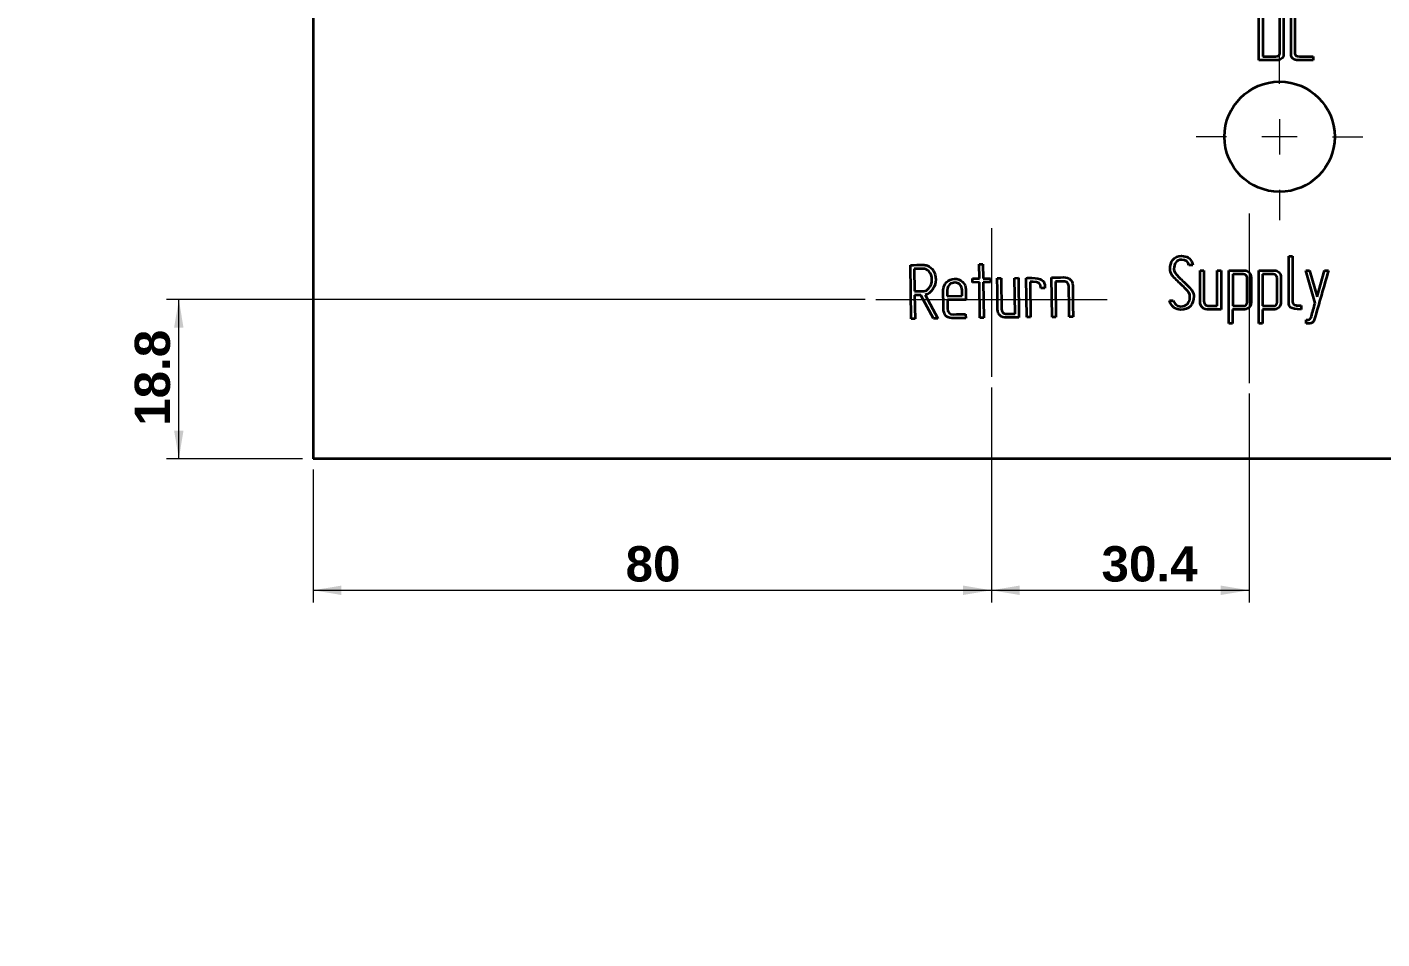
# Model space of a CAD drawing. Header units: millimetres. Extents: x 0 to 693, y -57 to 487.
# Drawn here: x 154.1 to 313.9, y 51 to 158.6 of the extents above; entities that cross this region are included whole.
import ezdxf
from ezdxf import colors
from ezdxf.entities.mleader import LeaderData, LeaderLine
from ezdxf.enums import TextEntityAlignment as Align
from ezdxf.lldxf.tags import DXFTag
from ezdxf.math import Vec2, Vec3

# ---------------------------------------------------------------- set-up
doc = ezdxf.new("R2010")
doc.units = ezdxf.units.MM
doc.header["$LTSCALE"] = 1.666667
for name, color, linetype in [('D107-50341B', 7, 'Continuous'), ('Default', 7, 'Continuous'), ('DV1_Default', 7, 'Continuous'), ('LOGO', 7, 'Continuous'), ('Template', 7, 'Continuous')]:
    doc.layers.add(name, color=color, linetype=linetype)
doc.styles.add('SEACAD_Arial', font='')
doc.styles.add('SEACAD_ArialB', font='arialbd.ttf')
doc.styles.get('SEACAD_Arial').set_extended_font_data('Arial')
tags = doc.linetypes.add('CENTER2', pattern=[28.575, 19.05, -3.175, 3.175, -3.175]).pattern_tags.tags
tags[10:11] = [DXFTag(74, 4), DXFTag(75, 0), DXFTag(340, '0'), DXFTag(46, 0.0), DXFTag(50, 0.0), DXFTag(44, 0.0), DXFTag(45, 0.0)]
tags[8:9] = [DXFTag(74, 4), DXFTag(75, 0), DXFTag(340, '0'), DXFTag(46, 0.0), DXFTag(50, 0.0), DXFTag(44, 0.0), DXFTag(45, 0.0)]
tags[6:7] = [DXFTag(74, 4), DXFTag(75, 0), DXFTag(340, '0'), DXFTag(46, 0.0), DXFTag(50, 0.0), DXFTag(44, 0.0), DXFTag(45, 0.0)]
tags[4:5] = [DXFTag(74, 4), DXFTag(75, 0), DXFTag(340, '0'), DXFTag(46, 0.0), DXFTag(50, 0.0), DXFTag(44, 0.0), DXFTag(45, 0.0)]
tags = doc.linetypes.add('PHANTOM2', pattern=[31.75, 15.875, -3.175, 3.175, -3.175, 3.175, -3.175]).pattern_tags.tags
tags[14:15] = [DXFTag(74, 4), DXFTag(75, 0), DXFTag(340, '0'), DXFTag(46, 0.0), DXFTag(50, 0.0), DXFTag(44, 0.0), DXFTag(45, 0.0)]
tags[12:13] = [DXFTag(74, 4), DXFTag(75, 0), DXFTag(340, '0'), DXFTag(46, 0.0), DXFTag(50, 0.0), DXFTag(44, 0.0), DXFTag(45, 0.0)]
tags[10:11] = [DXFTag(74, 4), DXFTag(75, 0), DXFTag(340, '0'), DXFTag(46, 0.0), DXFTag(50, 0.0), DXFTag(44, 0.0), DXFTag(45, 0.0)]
tags[8:9] = [DXFTag(74, 4), DXFTag(75, 0), DXFTag(340, '0'), DXFTag(46, 0.0), DXFTag(50, 0.0), DXFTag(44, 0.0), DXFTag(45, 0.0)]
tags[6:7] = [DXFTag(74, 4), DXFTag(75, 0), DXFTag(340, '0'), DXFTag(46, 0.0), DXFTag(50, 0.0), DXFTag(44, 0.0), DXFTag(45, 0.0)]
tags[4:5] = [DXFTag(74, 4), DXFTag(75, 0), DXFTag(340, '0'), DXFTag(46, 0.0), DXFTag(50, 0.0), DXFTag(44, 0.0), DXFTag(45, 0.0)]
doc.dimstyles.new('STD', dxfattribs={"dimtxt": 4.166667, "dimasz": 3.333333, "dimexe": 1.458333, "dimexo": 1.25, "dimgap": 1.041667, "dimtad": 1, "dimdec": 3, "dimdsep": 46, "dimtxsty": 'SEACAD_Arial', "dimblk1": '_SE_FILLED', "dimblk2": '_SE_FILLED', "dimsah": 1, "dimcen": 2.083333, "dimadec": 1, "dimazin": 0, "dimtfac": 0.5, "dimtdec": 4, "dimtmove": 0, "dimatfit": 3, "dimfxl": 1, "dimarcsym": 0})

# ---------------------------------------------------------------- blocks, each defined once
blk = doc.blocks.new('SEANNOT_GROUP4')
at = {"layer": 'Default', "color": 7, "linetype": 'CENTER2', "lineweight": 15}
for p, q in [((301.81, 147.77), (301.81, 143.6)), ((303.89, 145.69), (299.72, 145.69))]:
    blk.add_line(p, q, dxfattribs=at)
blk = doc.blocks.new('SEANNOT_GROUP26')
at = {"layer": 'Default', "color": 7, "linetype": 'CENTER2', "lineweight": 15}
for p, q in [((301.81, 151.94), (301.81, 155.52)), ((301.81, 147.77), (301.81, 143.6)), ((295.56, 145.69), (291.97, 145.69)), ((303.89, 145.69), (299.72, 145.69)), ((308.06, 145.69), (311.64, 145.69)), ((301.81, 139.44), (301.81, 135.85))]:
    blk.add_line(p, q, dxfattribs=at)
blk = doc.blocks.new('SE')
at = {"layer": 'D107-50341B', "color": 7, "linetype": 'Continuous', "lineweight": 35}
for p, q in [((187.81, 175.69), (187.81, 107.69)), ((299.36, 154.71), (299.36, 161.06)), ((299.82, 160.62), (299.82, 155.16)), ((305.77, 155.16), (305.77, 154.71)), ((302.89, 131.6), (303.34, 131.6)), ((258.36, 124.21), (258.27, 130.55)), ((258.72, 130.11), (258.76, 127.46)), ((266.39, 128.96), (266.37, 130.66)), ((266.37, 130.66), (266.82, 130.66)), ((266.82, 130.66), (266.84, 128.97)), ((291.57, 130.55), (291.12, 130.55)), ((291.5, 130.83), (291.57, 130.55)), ((292.43, 129.92), (292.88, 129.92)), ((294.46, 129.92), (294.91, 129.92)), ((294.46, 125.74), (294.46, 129.92)), ((294.91, 129.92), (294.91, 125.29)), ((295.82, 123.64), (295.82, 129.92)), ((296.28, 129.47), (296.28, 125.72)), ((299.35, 123.64), (299.35, 129.92)), ((299.8, 129.47), (299.8, 125.72)), ((305.99, 126.04), (304.89, 129.92)), ((304.89, 129.92), (305.34, 129.91)), ((305.34, 129.91), (306.24, 126.79)), ((306.24, 126.79), (307.11, 129.92)), ((307.11, 129.92), (307.58, 129.92)), ((265.58, 128.95), (266.39, 128.96)), ((265.58, 128.5), (265.58, 128.95)), ((266.4, 128.51), (265.58, 128.5)), ((266.46, 124.31), (266.4, 128.51)), ((266.84, 128.97), (267.69, 128.98)), ((267.69, 128.53), (266.85, 128.52)), ((266.85, 128.52), (266.9, 124.31)), ((267.69, 128.98), (267.69, 128.53)), ((268.5, 128.99), (268.95, 129)), ((270.54, 129.02), (271, 129.03)), ((270.6, 124.81), (270.54, 129.02)), ((271, 129.03), (271.06, 124.37)), ((271.98, 124.4), (271.91, 129.02)), ((272.37, 128.57), (272.43, 124.4)), ((274.1, 128.23), (274.11, 127.83)), ((274.97, 124.41), (274.91, 129.08)), ((275.36, 128.6), (275.42, 124.41)), ((297.99, 126.2), (297.99, 129.06)), ((301.52, 126.2), (301.52, 129.06)), ((259.47, 127.01), (258.76, 127.01)), ((258.76, 127.01), (258.8, 124.22)), ((260.99, 124.25), (259.47, 127.01)), ((259.98, 127.05), (261.49, 124.26)), ((262.61, 126.89), (264.36, 126.91)), ((264.82, 126.46), (262.62, 126.43)), ((264.36, 126.91), (264.35, 127.58)), ((274.11, 127.83), (273.66, 127.82)), ((288.95, 126.01), (288.84, 126.37)), ((288.84, 126.37), (289.26, 126.37)), ((264.77, 124.75), (264.78, 124.3)), ((296.27, 125.29), (296.27, 123.64)), ((299.8, 125.29), (299.8, 123.64)), ((304.34, 125.76), (304.34, 125.31)), ((258.8, 124.22), (258.36, 124.21)), ((261.49, 124.26), (260.99, 124.25)), ((266.9, 124.31), (266.46, 124.31)), ((272.43, 124.4), (271.98, 124.4)), ((275.42, 124.41), (274.97, 124.41)), ((277.45, 124.44), (277, 124.43)), ((296.27, 123.64), (295.82, 123.64)), ((299.8, 123.64), (299.35, 123.64)), ((304.95, 123.67), (304.95, 124.09)), ((328.51, 107.69), (187.81, 107.69))]:
    blk.add_line(p, q, dxfattribs=at)
blk.add_circle((301.81, 145.69), 6.5, dxfattribs=at)
for points, knots in [([(301.82, 155.52), (301.82, 157.05), (301.82, 158.58), (301.82, 160.12), (301.82, 160.44), (301.64, 160.61), (301.28, 160.62), (300.79, 160.62), (300.31, 160.62), (299.82, 160.62)], [0, 0, 0, 0, 0.665496, 0.665496, 0.665496, 0.787408, 0.787408, 0.787408, 1, 1, 1, 1]), ([(301.7, 161.02), (302.08, 160.92), (302.27, 160.66), (302.27, 160.25), (302.27, 158.61), (302.27, 156.97), (302.27, 155.33)], [0, 0, 0, 0, 0.176122, 0.176122, 0.176122, 1, 1, 1, 1]), ([(305.77, 154.71), (305.17, 154.71), (304.56, 154.71), (303.95, 154.71), (303.72, 154.71), (303.54, 154.77), (303.4, 154.89), (303.25, 155.01), (303.17, 155.19), (303.17, 155.41), (303.17, 157.03), (303.17, 158.64), (303.17, 160.25), (303.17, 160.5), (303.26, 160.7), (303.42, 160.84), (303.5, 160.91), (303.59, 160.95), (303.67, 160.98), (303.8, 161.04), (303.97, 161.06), (304.16, 161.06), (304.7, 161.06), (305.24, 161.06), (305.77, 161.06)], [0, 0, 0, 0, 0.167423, 0.167423, 0.167423, 0.221484, 0.221484, 0.221484, 0.275649, 0.275649, 0.275649, 0.719028, 0.719028, 0.719028, 0.779718, 0.779718, 0.779718, 0.806072, 0.806072, 0.806072, 0.852376, 0.852376, 0.852376, 1, 1, 1, 1]), ([(305.77, 160.62), (305.24, 160.62), (304.7, 160.62), (304.16, 160.62), (303.81, 160.62), (303.62, 160.44), (303.62, 160.12), (303.62, 158.58), (303.62, 157.05), (303.62, 155.52), (303.62, 155.28), (303.8, 155.16), (304.14, 155.16), (304.69, 155.16), (305.23, 155.16), (305.77, 155.16)], [0, 0, 0, 0, 0.171301, 0.171301, 0.171301, 0.260869, 0.260869, 0.260869, 0.749802, 0.749802, 0.749802, 0.826575, 0.826575, 0.826575, 1, 1, 1, 1]), ([(302.27, 155.33), (302.27, 155.14), (302.19, 154.99), (302.01, 154.87), (301.86, 154.76), (301.69, 154.71), (301.5, 154.71), (300.79, 154.71), (300.08, 154.71), (299.36, 154.71)], [0, 0, 0, 0, 0.169778, 0.169778, 0.169778, 0.339294, 0.339294, 0.339294, 1, 1, 1, 1]), ([(299.82, 155.16), (300.31, 155.16), (300.81, 155.16), (301.31, 155.16), (301.65, 155.16), (301.82, 155.28), (301.82, 155.52)], [0, 0, 0, 0, 0.675488, 0.675488, 0.675488, 1, 1, 1, 1]), ([(299.82, 155.16), (300.31, 155.16), (300.81, 155.16), (301.31, 155.16), (301.65, 155.16), (301.82, 155.28), (301.82, 155.52)], [0, 0, 0, 0, 0.675488, 0.675488, 0.675488, 1, 1, 1, 1]), ([(289.26, 126.37), (289.39, 126.13), (289.49, 125.98), (289.55, 125.91), (289.7, 125.75), (289.9, 125.67), (290.48, 125.67), (290.74, 125.78), (291.15, 126.2), (291.24, 126.46), (291.24, 127.11), (291.04, 127.46), (290.64, 127.84), (290.26, 128.19), (289.89, 128.55), (289.51, 128.91), (289.1, 129.29), (288.89, 129.66), (288.89, 130.5), (289, 130.86), (289.22, 131.15), (289.45, 131.46), (289.8, 131.62), (290.87, 131.62), (291.29, 131.36), (291.5, 130.83)], [0, 0, 0, 0, 0.049094, 0.049094, 0.049094, 0.119784, 0.119784, 0.206479, 0.206479, 0.293174, 0.293174, 0.381183, 0.381183, 0.381183, 0.522062, 0.522062, 0.522062, 0.624272, 0.624272, 0.749047, 0.749047, 0.749047, 0.852381, 0.852381, 1, 1, 1, 1]), ([(291.12, 130.55), (291.05, 130.96), (290.77, 131.17), (289.96, 131.17), (289.73, 131.07), (289.56, 130.85), (289.41, 130.65), (289.34, 130.39), (289.34, 129.81), (289.54, 129.48), (289.94, 129.1), (290.32, 128.73), (290.7, 128.37), (291.08, 128.01), (291.49, 127.62), (291.69, 127.24), (291.69, 126.86)], [0, 0, 0, 0, 0.181678, 0.181678, 0.287225, 0.287225, 0.287225, 0.441976, 0.441976, 0.577383, 0.577383, 0.577383, 0.80588, 0.80588, 0.80588, 1, 1, 1, 1]), ([(304.34, 125.31), (303.71, 125.31), (303.29, 125.39), (303.1, 125.55), (302.97, 125.66), (302.89, 125.87), (302.89, 126.19), (302.89, 127.99), (302.89, 129.8), (302.89, 131.6)], [0, 0, 0, 0, 0.17388, 0.17388, 0.17388, 0.267636, 0.267636, 0.267636, 1, 1, 1, 1]), ([(303.34, 131.6), (303.34, 129.8), (303.34, 127.99), (303.34, 126.19), (303.34, 126), (303.47, 125.86), (303.72, 125.8), (303.82, 125.77), (304.03, 125.76), (304.34, 125.76)], [0, 0, 0, 0, 0.81563, 0.81563, 0.81563, 0.905602, 0.905602, 0.905602, 1, 1, 1, 1]), ([(258.27, 130.55), (258.76, 130.55), (259.26, 130.56), (259.75, 130.57), (259.91, 130.57), (260.08, 130.54), (260.24, 130.48), (260.91, 130.21), (261.24, 129.66), (261.26, 128.43), (261.15, 128.05), (260.92, 127.71), (260.67, 127.33), (260.36, 127.11), (259.98, 127.05)], [0, 0, 0, 0, 0.230813, 0.230813, 0.230813, 0.308481, 0.308481, 0.308481, 0.64551, 0.64551, 0.815033, 0.815033, 0.815033, 1, 1, 1, 1]), ([(260.8, 128.83), (260.79, 129.24), (260.67, 129.56), (260.42, 129.81), (260.22, 130.02), (259.99, 130.12), (259.72, 130.12), (259.39, 130.12), (259.06, 130.11), (258.72, 130.11)], [0, 0, 0, 0, 0.375326, 0.375326, 0.375326, 0.65035, 0.65035, 0.65035, 1, 1, 1, 1]), ([(260.8, 128.83), (260.79, 129.24), (260.67, 129.56), (260.42, 129.81), (260.22, 130.02), (259.99, 130.12), (259.72, 130.12), (259.39, 130.12), (259.06, 130.11), (258.72, 130.11)], [0, 0, 0, 0, 0.375326, 0.375326, 0.375326, 0.65035, 0.65035, 0.65035, 1, 1, 1, 1]), ([(294.91, 125.29), (294.44, 125.29), (293.98, 125.29), (293.51, 125.29), (292.79, 125.29), (292.43, 125.61), (292.43, 126.27), (292.43, 127.49), (292.43, 128.7), (292.43, 129.92)], [0, 0, 0, 0, 0.208957, 0.208957, 0.208957, 0.456566, 0.456566, 0.456566, 1, 1, 1, 1]), ([(292.88, 129.92), (292.88, 128.79), (292.88, 127.66), (292.88, 126.53), (292.88, 126.2), (292.93, 125.99), (293.03, 125.89), (293.14, 125.79), (293.29, 125.74), (293.48, 125.74), (293.81, 125.74), (294.14, 125.74), (294.46, 125.74)], [0, 0, 0, 0, 0.613859, 0.613859, 0.613859, 0.734771, 0.734771, 0.734771, 0.822811, 0.822811, 0.822811, 1, 1, 1, 1]), ([(295.82, 129.92), (296.45, 129.92), (297.07, 129.92), (297.7, 129.92), (297.88, 129.92), (298.05, 129.85), (298.19, 129.7), (298.36, 129.54), (298.44, 129.33), (298.44, 129.06), (298.44, 128.09), (298.44, 127.11), (298.44, 126.14)], [0, 0, 0, 0, 0.309005, 0.309005, 0.309005, 0.401209, 0.401209, 0.401209, 0.517092, 0.517092, 0.517092, 1, 1, 1, 1]), ([(297.99, 129.06), (297.94, 129.34), (297.79, 129.47), (297.53, 129.47), (297.11, 129.47), (296.7, 129.47), (296.28, 129.47)], [0, 0, 0, 0, 0.351926, 0.351926, 0.351926, 1, 1, 1, 1]), ([(297.99, 129.06), (297.94, 129.34), (297.79, 129.47), (297.53, 129.47), (297.11, 129.47), (296.7, 129.47), (296.28, 129.47)], [0, 0, 0, 0, 0.351926, 0.351926, 0.351926, 1, 1, 1, 1]), ([(299.35, 129.92), (299.97, 129.92), (300.6, 129.92), (301.22, 129.92), (301.41, 129.92), (301.57, 129.85), (301.72, 129.7), (301.88, 129.54), (301.96, 129.33), (301.96, 129.06), (301.96, 128.09), (301.96, 127.11), (301.96, 126.14)], [0, 0, 0, 0, 0.309005, 0.309005, 0.309005, 0.401209, 0.401209, 0.401209, 0.517092, 0.517092, 0.517092, 1, 1, 1, 1]), ([(301.52, 129.06), (301.47, 129.34), (301.32, 129.47), (301.06, 129.47), (300.64, 129.47), (300.22, 129.47), (299.8, 129.47)], [0, 0, 0, 0, 0.35236, 0.35236, 0.35236, 1, 1, 1, 1]), ([(301.52, 129.06), (301.47, 129.34), (301.32, 129.47), (301.06, 129.47), (300.64, 129.47), (300.22, 129.47), (299.8, 129.47)], [0, 0, 0, 0, 0.35236, 0.35236, 0.35236, 1, 1, 1, 1]), ([(307.58, 129.92), (307.02, 127.98), (306.46, 126.03), (305.9, 124.09), (305.81, 123.81), (305.64, 123.67), (305.36, 123.67), (305.22, 123.67), (305.09, 123.67), (304.95, 123.67)], [0, 0, 0, 0, 0.841607, 0.841607, 0.841607, 0.943846, 0.943846, 0.943846, 1, 1, 1, 1]), ([(258.76, 127.46), (259.12, 127.46), (259.48, 127.47), (259.84, 127.47), (260.04, 127.47), (260.24, 127.58), (260.44, 127.81), (260.68, 128.08), (260.81, 128.42), (260.8, 128.83)], [0, 0, 0, 0, 0.373259, 0.373259, 0.373259, 0.616588, 0.616588, 0.616588, 1, 1, 1, 1]), ([(258.76, 127.46), (259.12, 127.46), (259.48, 127.47), (259.84, 127.47), (260.04, 127.47), (260.24, 127.58), (260.44, 127.81), (260.68, 128.08), (260.81, 128.42), (260.8, 128.83)], [0, 0, 0, 0, 0.373259, 0.373259, 0.373259, 0.616588, 0.616588, 0.616588, 1, 1, 1, 1]), ([(264.78, 124.3), (264.24, 124.29), (263.7, 124.29), (263.16, 124.28), (262.78, 124.27), (262.5, 124.42), (262.33, 124.71), (262.23, 124.9), (262.17, 125.12), (262.16, 125.37), (262.15, 126.11), (262.14, 126.84), (262.13, 127.58), (262.13, 127.96), (262.26, 128.27), (262.51, 128.53), (262.77, 128.78), (263.09, 128.91), (263.47, 128.92), (263.84, 128.93), (264.15, 128.81), (264.41, 128.57), (264.66, 128.33), (264.8, 128.03), (264.8, 127.67), (264.81, 127.27), (264.81, 126.87), (264.82, 126.46)], [0, 0, 0, 0, 0.148663, 0.148663, 0.148663, 0.239716, 0.239716, 0.239716, 0.302799, 0.302799, 0.302799, 0.506567, 0.506567, 0.506567, 0.603301, 0.603301, 0.603301, 0.701076, 0.701076, 0.701076, 0.795903, 0.795903, 0.795903, 0.889328, 0.889328, 0.889328, 1, 1, 1, 1]), ([(264.35, 127.58), (264.35, 127.84), (264.27, 128.05), (264.12, 128.22), (263.96, 128.39), (263.75, 128.48), (263.27, 128.47), (263.08, 128.4), (262.92, 128.28), (262.71, 128.11), (262.6, 127.87), (262.6, 127.56), (262.61, 127.33), (262.61, 127.11), (262.61, 126.89)], [0, 0, 0, 0, 0.200146, 0.200146, 0.200146, 0.402784, 0.402784, 0.574835, 0.574835, 0.574835, 0.808131, 0.808131, 0.808131, 1, 1, 1, 1]), ([(271.06, 124.37), (270.59, 124.36), (270.12, 124.36), (269.65, 124.35), (268.92, 124.34), (268.56, 124.66), (268.55, 125.32), (268.54, 126.54), (268.52, 127.77), (268.5, 128.99)], [0, 0, 0, 0, 0.208957, 0.208957, 0.208957, 0.456566, 0.456566, 0.456566, 1, 1, 1, 1]), ([(268.95, 129), (268.97, 127.86), (268.99, 126.72), (269, 125.58), (269.01, 125.25), (269.06, 125.04), (269.16, 124.95), (269.27, 124.85), (269.42, 124.79), (269.62, 124.8), (269.94, 124.8), (270.27, 124.81), (270.6, 124.81)], [0, 0, 0, 0, 0.614002, 0.614002, 0.614002, 0.734709, 0.734709, 0.734709, 0.822769, 0.822769, 0.822769, 1, 1, 1, 1]), ([(271.91, 129.02), (272.14, 129.02), (272.37, 129.03), (272.6, 129.03), (273.13, 129.04), (273.52, 128.95), (273.77, 128.78), (273.94, 128.66), (274.05, 128.48), (274.1, 128.23)], [0, 0, 0, 0, 0.266535, 0.266535, 0.266535, 0.742068, 0.742068, 0.742068, 1, 1, 1, 1]), ([(273.66, 127.82), (273.66, 128.34), (273.35, 128.59), (272.75, 128.58), (272.63, 128.58), (272.5, 128.58), (272.37, 128.57)], [0, 0, 0, 0, 0.779879, 0.779879, 0.779879, 1, 1, 1, 1]), ([(274.91, 129.08), (275.37, 129.09), (275.84, 129.09), (276.31, 129.1), (277.03, 129.11), (277.39, 128.78), (277.4, 128.12), (277.41, 126.89), (277.43, 125.67), (277.45, 124.44)], [0, 0, 0, 0, 0.207452, 0.207452, 0.207452, 0.455097, 0.455097, 0.455097, 1, 1, 1, 1]), ([(276.79, 128.45), (276.69, 128.56), (276.54, 128.62), (276.34, 128.61), (276.01, 128.61), (275.69, 128.61), (275.36, 128.6)], [0, 0, 0, 0, 0.339691, 0.339691, 0.339691, 1, 1, 1, 1]), ([(277, 124.43), (276.98, 125.57), (276.97, 126.72), (276.95, 127.86), (276.95, 128.13), (276.89, 128.33), (276.79, 128.45)], [0, 0, 0, 0, 0.845268, 0.845268, 0.845268, 1, 1, 1, 1]), ([(262.62, 126.43), (262.62, 126.1), (262.63, 125.76), (262.63, 125.42), (262.64, 124.95), (262.88, 124.73), (263.35, 124.73), (263.82, 124.74), (264.3, 124.74), (264.77, 124.75)], [0, 0, 0, 0, 0.283871, 0.283871, 0.283871, 0.602306, 0.602306, 0.602306, 1, 1, 1, 1]), ([(291.69, 126.86), (291.69, 126.39), (291.56, 126), (291.28, 125.71), (291.01, 125.42), (290.64, 125.27), (289.83, 125.27), (289.55, 125.36), (289.35, 125.52), (289.28, 125.58), (289.14, 125.75), (288.95, 126.01)], [0, 0, 0, 0, 0.312916, 0.312916, 0.312916, 0.619442, 0.619442, 0.840647, 0.840647, 0.840647, 1, 1, 1, 1]), ([(298.44, 126.14), (298.44, 126.05), (298.41, 125.97), (298.4, 125.91), (298.33, 125.59), (298.13, 125.4), (297.84, 125.34), (297.72, 125.31), (297.55, 125.29), (297.33, 125.29), (296.97, 125.29), (296.62, 125.29), (296.27, 125.29)], [0, 0, 0, 0, 0.087794, 0.087794, 0.087794, 0.405743, 0.405743, 0.405743, 0.601507, 0.601507, 0.601507, 1, 1, 1, 1]), ([(296.28, 125.72), (296.69, 125.72), (297.1, 125.72), (297.52, 125.72), (297.83, 125.72), (297.99, 125.88), (297.99, 126.2)], [0, 0, 0, 0, 0.614774, 0.614774, 0.614774, 1, 1, 1, 1]), ([(299.8, 125.72), (300.22, 125.72), (300.63, 125.72), (301.04, 125.72), (301.36, 125.72), (301.52, 125.88), (301.52, 126.2)], [0, 0, 0, 0, 0.614774, 0.614774, 0.614774, 1, 1, 1, 1]), ([(301.96, 126.14), (301.96, 126.05), (301.94, 125.97), (301.93, 125.91), (301.85, 125.59), (301.66, 125.4), (301.37, 125.34), (301.25, 125.31), (301.08, 125.29), (300.85, 125.29), (300.5, 125.29), (300.15, 125.29), (299.8, 125.29)], [0, 0, 0, 0, 0.087955, 0.087955, 0.087955, 0.40649, 0.40649, 0.40649, 0.602614, 0.602614, 0.602614, 1, 1, 1, 1]), ([(304.95, 124.09), (305.03, 124.09), (305.1, 124.09), (305.18, 124.09), (305.36, 124.09), (305.49, 124.22), (305.56, 124.49), (305.7, 125.01), (305.85, 125.53), (305.99, 126.04)], [0, 0, 0, 0, 0.091956, 0.091956, 0.091956, 0.34041, 0.34041, 0.34041, 1, 1, 1, 1])]:
    blk.add_open_spline(points, degree=3, knots=knots, dxfattribs=at)
at = {"layer": 'DV1_Default', "color": 7, "linetype": 'PHANTOM2', "lineweight": 13}
for p, q in [((298.21, 136.63), (298.21, 116.63)), ((267.81, 134.91), (267.81, 117.35)), ((254.19, 126.49), (281.47, 126.49))]:
    blk.add_line(p, q, dxfattribs=at)
blk = doc.blocks.new('DMBLK1101')
at = {"layer": 'Default', "linetype": 'Continuous', "lineweight": 15}
for points in [[(171.4, 123.15), (172.51, 123.15), (171.96, 126.49)], [(171.4, 111.02), (171.96, 107.69), (172.51, 111.02)]]:
    blk.add_hatch(color=7, dxfattribs=at).paths.add_polyline_path(points)
at = {"layer": 'Default', "color": 7, "linetype": 'Continuous', "lineweight": 15}
for p, q in [((252.94, 126.49), (170.5, 126.49)), ((171.96, 107.69), (171.96, 126.49)), ((186.56, 107.69), (170.5, 107.69))]:
    blk.add_line(p, q, dxfattribs=at)
at = {"layer": 'Default', "color": 7, "linetype": 'Continuous', "lineweight": 15, "style": 'SEACAD_ArialB'}
blk.add_text('18.8', height=4.167, rotation=90, dxfattribs=at).set_placement((166.75, 111.58), align=Align.TOP_LEFT)
blk = doc.blocks.new('_SE_FILLED')
at = {"color": 0}
blk.add_line((0, 0), (-1, 0), dxfattribs=at)
blk.add_solid([(0, 0), (-1, -0.1665), (-1, 0.1665), (0, 0)], dxfattribs=at)
blk = doc.blocks.new('DMBLK1102')
at = {"layer": 'Default', "linetype": 'Continuous', "lineweight": 15}
for points in [[(191.14, 91.62), (191.14, 92.73), (187.81, 92.18)], [(264.47, 91.62), (267.81, 92.18), (264.47, 92.73)]]:
    blk.add_hatch(color=7, dxfattribs=at).paths.add_polyline_path(points)
at = {"layer": 'Default', "color": 7, "linetype": 'Continuous', "lineweight": 15}
for p, q in [((267.81, 116.1), (267.81, 90.72)), ((187.81, 106.44), (187.81, 90.72)), ((187.81, 92.18), (267.81, 92.18))]:
    blk.add_line(p, q, dxfattribs=at)
at = {"layer": 'Default', "color": 7, "linetype": 'Continuous', "lineweight": 15, "style": 'SEACAD_ArialB'}
blk.add_text('80', height=4.167, dxfattribs=at).set_placement((224.66, 97.38), align=Align.TOP_LEFT)
blk = doc.blocks.new('DMBLK1103')
at = {"layer": 'Default', "linetype": 'Continuous', "lineweight": 15}
for points in [[(271.14, 91.62), (271.14, 92.73), (267.81, 92.18)], [(294.87, 91.62), (298.21, 92.18), (294.87, 92.73)]]:
    blk.add_hatch(color=7, dxfattribs=at).paths.add_polyline_path(points)
at = {"layer": 'Default', "color": 7, "linetype": 'Continuous', "lineweight": 15}
for p, q in [((267.81, 116.1), (267.81, 90.72)), ((298.21, 115.38), (298.21, 90.72)), ((267.81, 92.18), (298.21, 92.18))]:
    blk.add_line(p, q, dxfattribs=at)
at = {"layer": 'Default', "color": 7, "linetype": 'Continuous', "lineweight": 15, "style": 'SEACAD_ArialB'}
blk.add_text('30.4', height=4.167, dxfattribs=at).set_placement((280.8, 97.38), align=Align.TOP_LEFT)
blk = doc.blocks.new('_DOT')
at = {"color": 0, "linetype": 'ByBlock', "lineweight": -2}
blk.add_line((-0.5, 0), (-1, 0), dxfattribs=at)
at = {"color": 0, "linetype": 'ByBlock', "const_width": 0.5}
blk.add_lwpolyline([(-0.25, 0, 1), (0.25, 0, 1)], format="xyb", close=True, dxfattribs=at)

msp = doc.modelspace()

# ---------------------------------------------------------------- block references
at = {"layer": 'Default'}
for name in ['SE', 'SEANNOT_GROUP26', 'SEANNOT_GROUP4']:
    msp.add_blockref(name, (0, 0), dxfattribs=at)

# ---------------------------------------------------------------- dimensions: what is measured, and where the dimension line sits
at = {"layer": 'Default', "color": 7, "linetype": 'Continuous', "lineweight": 15}
for base, p1, p2, picture, middle in [((298.2065, 92.1764), (267.8065, 134.9143), (298.2065, 136.6282), 'DMBLK1103', (286.3133, 92.1764)), ((267.8065, 92.1764), (187.8065, 107.6854), (267.8065, 134.9143), 'DMBLK1102', (227.8065, 92.1764))]:
    dim = msp.add_linear_dim(base=base, p1=p1, p2=p2, text='\\A1;<>', dimstyle='STD', dxfattribs=at)
    dim.commit()
    dim.dimension.update_dxf_attribs({"geometry": picture, "text_midpoint": middle, "dimtype": 160})
dim = msp.add_linear_dim(base=(171.957, 126.4854), p1=(187.8065, 107.6854), p2=(254.1852, 126.4854), angle=90, text='\\A1;<>', dimstyle='STD', dxfattribs=at)
dim.commit()
dim.dimension.update_dxf_attribs({"geometry": 'DMBLK1101', "text_midpoint": (171.957, 117.0854), "dimtype": 160})

# ---------------------------------------------------------------- leaders
at = {"layer": 'LOGO', "color": 7, "linetype": 'Continuous', "lineweight": 15}
ml = msp.add_multileader_mtext('Standard', dxfattribs=at)
ml.set_content('{\\pxsm0.9;\\fArial|b0||i0||c0|p34;\\W1.;CONFIDENTIAL\\P}', color=256)
ml.set_leader_properties()
ml.set_arrow_properties(name='DOT')
ml.build(insert=Vec2(0, 0))
ml.multileader.update_dxf_attribs({"leader_type": 0, "text_left_attachment_type": 4, "text_right_attachment_type": 4, "dogleg_length": 0})
ctx = ml.context
ctx.base_point, ctx.char_height, ctx.landing_gap_size = Vec3(629.934, 483.2372), 5, 1.75
ctx.left_attachment, ctx.right_attachment = 4, 4
notes = []
notes.append((ctx, [(0, (0, 0, 0), (0, 0), (1, 0), 1, [])]))
ctx.mtext.insert = Vec3(631.934, 485.7797)
at = {"layer": 'Template', "color": 7, "linetype": 'Continuous', "lineweight": 15}
ml = msp.add_multileader_mtext('Standard', dxfattribs=at)
ml.set_content('{\\pxsm0.9;\\fArial|b0||i0||c0|p34;\\W1.;C\\P}', color=256)
ml.set_leader_properties()
ml.set_arrow_properties(name='DOT')
ml.build(insert=Vec2(0, 0))
ml.multileader.update_dxf_attribs({"leader_type": 0, "dogleg_length": 0, "arrow_head_size": 2.9333})
ctx = ml.context
ctx.base_point, ctx.char_height, ctx.arrow_head_size, ctx.landing_gap_size = Vec3(246.442, 482.4688), 3.666667, 2.9333, 1.2833
notes.append((ctx, [(0, (0, 0, 0), (0, 0), (1, 0), 1, [])]))
ctx.mtext.insert = Vec3(248.442, 484.3333)
ml = msp.add_multileader_mtext('Standard', dxfattribs=at)
ml.set_content('{\\pxsm0.9;\\fArial|b0||i0||c0|p34;\\W1.;D\\P}', color=256)
ml.set_leader_properties()
ml.set_arrow_properties(name='DOT')
ml.build(insert=Vec2(0, 0))
ml.multileader.update_dxf_attribs({"leader_type": 0, "dogleg_length": 0, "arrow_head_size": 2.9333})
ctx = ml.context
ctx.base_point, ctx.char_height, ctx.arrow_head_size, ctx.landing_gap_size = Vec3(346.442, 482.5), 3.666667, 2.9333, 1.2833
notes.append((ctx, [(0, (0, 0, 0), (0, 0), (1, 0), 1, [])]))
ctx.mtext.insert = Vec3(348.442, 484.3333)
ml = msp.add_multileader_mtext('Standard', dxfattribs=at)
ml.set_content('{\\pxsm0.9;\\fArial|b0||i0||c0|p34;\\W1.;E\\P}', color=256)
ml.set_leader_properties()
ml.set_arrow_properties(name='DOT')
ml.build(insert=Vec2(0, 0))
ml.multileader.update_dxf_attribs({"leader_type": 0, "dogleg_length": 0, "arrow_head_size": 2.9333})
ctx = ml.context
ctx.base_point, ctx.char_height, ctx.arrow_head_size, ctx.landing_gap_size = Vec3(446.442, 482.5), 3.666667, 2.9333, 1.2833
notes.append((ctx, [(0, (0, 0, 0), (0, 0), (1, 0), 1, [])]))
ctx.mtext.insert = Vec3(448.442, 484.3333)
ml = msp.add_multileader_mtext('Standard', dxfattribs=at)
ml.set_content('{\\pxsm0.9;\\fArial|b0||i0||c0|p34;\\W1.;F\\P}', color=256)
ml.set_leader_properties()
ml.set_arrow_properties(name='DOT')
ml.build(insert=Vec2(0, 0))
ml.multileader.update_dxf_attribs({"leader_type": 0, "dogleg_length": 0, "arrow_head_size": 2.9333})
ctx = ml.context
ctx.base_point, ctx.char_height, ctx.arrow_head_size, ctx.landing_gap_size = Vec3(546.442, 482.5), 3.666667, 2.9333, 1.2833
notes.append((ctx, [(0, (0, 0, 0), (0, 0), (1, 0), 1, [])]))
ctx.mtext.insert = Vec3(548.442, 484.3333)
for ctx, leaders in notes:
    for number, flags, end, landing, length, lines in leaders:
        leader = LeaderData()
        leader.index, (leader.has_last_leader_line, leader.has_dogleg_vector, leader.attachment_direction) = number, flags
        leader.last_leader_point, leader.dogleg_vector, leader.dogleg_length = Vec3(end), Vec3(landing), length
        for number, points, colour, breaks in lines:
            line = LeaderLine()
            line.index, line.vertices, line.color, line.breaks = number, Vec3.list(points), colors.encode_raw_color(colour), breaks
            leader.lines.append(line)
        ctx.leaders.append(leader)

doc.saveas('drawing.dxf')
